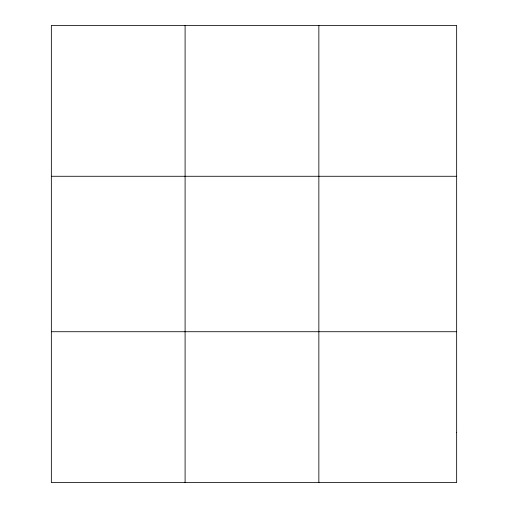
<?xml version="1.0" encoding="UTF-8"?>
<svg xmlns="http://www.w3.org/2000/svg" width="508" height="508" viewBox="0 0 508 508"><rect width="100%" height="100%" fill="white"/><g stroke="black" fill="none" stroke-linecap="round" stroke-linejoin="round"><path stroke-width="0.76" d="M185.096 482.6L185.096 25.4M318.853 482.6L318.853 25.4M51.346 176.276L456.654 176.276M51.346 331.724L456.654 331.724M456.654 432.308L456.654 482.6L51.346 482.6L51.346 25.4L456.654 25.4L456.654 432.308"/></g></svg>
